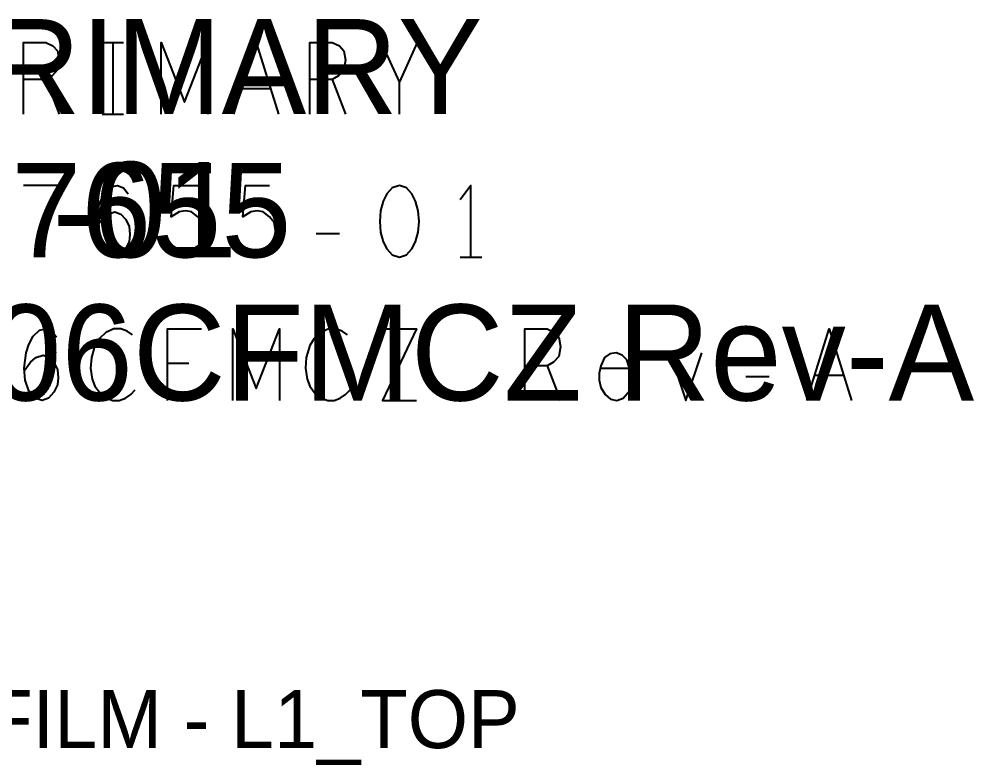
# Model space of a CAD drawing. Extents: x -0.15 to 4.85, y -1.33 to 3.4.
# Drawn here: x 2.214 to 3.547, y -1.331 to -0.29 of the extents above; entities that cross this region are included whole.
import ezdxf

# ---------------------------------------------------------------- set-up
doc = ezdxf.new("R2010")
doc.units = 0
doc.layers.get('0').update_dxf_attribs({"linetype": 'CONTINUOUS'})

msp = doc.modelspace()

# ---------------------------------------------------------------- linework, layer by layer
at = {"color": 0}
for points in [[(2.22028, -0.422056), (2.22028, -0.322067), (2.25153, -0.322067), (2.26151, -0.327057), (2.26775, -0.333731), (2.27031, -0.347022), (2.26775, -0.360369), (2.26026, -0.368724), (2.25153, -0.373715), (2.22028, -0.373715)], [(2.33025, -0.322067), (2.36025, -0.322067)], [(2.34528, -0.322067), (2.34528, -0.422056)], [(2.41278, -0.422056), (2.41278, -0.322067), (2.44526, -0.4054), (2.47776, -0.322067), (2.47776, -0.422056)], [(2.51401, -0.422056), (2.54526, -0.322067), (2.57651, -0.422056)], [(2.62029, -0.422056), (2.62029, -0.322067), (2.65154, -0.322067), (2.66153, -0.327057), (2.66776, -0.333731), (2.67026, -0.347022), (2.66776, -0.360369), (2.66028, -0.368724), (2.65154, -0.373715), (2.62029, -0.373715)], [(2.74529, -0.422056), (2.74529, -0.377025), (2.72028, -0.322067)], [(2.77031, -0.322067), (2.74529, -0.377025)], [(2.25153, -0.373715), (2.27031, -0.422056)], [(2.65154, -0.373715), (2.67026, -0.422056)], [(2.56528, -0.387061), (2.52529, -0.387061)], [(2.33025, -0.422056), (2.36025, -0.422056)], [(2.24279, -0.622033), (2.24529, -0.600386), (2.24903, -0.582049), (2.25403, -0.565393), (2.26026, -0.547056), (2.27031, -0.522044), (2.22028, -0.522044)], [(2.32151, -0.580367), (2.33025, -0.568703), (2.33779, -0.562029), (2.34778, -0.558719), (2.35651, -0.562029), (2.36275, -0.568703), (2.36779, -0.578739), (2.36904, -0.590404), (2.36779, -0.600386), (2.36275, -0.610369), (2.35526, -0.618724), (2.34653, -0.622033), (2.33654, -0.618724), (2.32775, -0.608742), (2.32276, -0.593712), (2.32151, -0.577057), (2.32401, -0.555356), (2.32775, -0.543692), (2.33406, -0.532026), (2.34278, -0.523726), (2.35151, -0.522044), (2.36025, -0.525354), (2.36654, -0.533708)], [(2.41776, -0.60706), (2.42525, -0.61536), (2.43404, -0.620406), (2.44526, -0.622033), (2.45656, -0.618724), (2.46529, -0.612051), (2.47153, -0.600386), (2.47278, -0.58704), (2.47028, -0.573693), (2.46404, -0.565393), (2.45525, -0.558719), (2.44651, -0.557038), (2.43778, -0.558719), (2.42656, -0.565393), (2.43029, -0.522044), (2.46404, -0.522044)], [(2.51775, -0.60706), (2.52529, -0.61536), (2.53403, -0.620406), (2.54526, -0.622033), (2.55654, -0.618724), (2.56528, -0.612051), (2.57151, -0.600386), (2.57276, -0.58704), (2.57026, -0.573693), (2.56403, -0.565393), (2.55529, -0.558719), (2.5465, -0.557038), (2.53778, -0.558719), (2.52654, -0.565393), (2.53028, -0.522044), (2.56403, -0.522044)], [(2.84528, -0.622033), (2.84528, -0.522044), (2.83025, -0.542064)], [(2.62903, -0.588722), (2.66153, -0.588722)], [(2.83025, -0.622033), (2.86025, -0.622033)], [(2.22153, -0.7804), (2.23026, -0.768735), (2.23775, -0.762061), (2.24779, -0.758699), (2.25653, -0.762061), (2.26276, -0.768735), (2.26775, -0.778718), (2.26906, -0.790382), (2.26775, -0.800365), (2.26276, -0.810401), (2.25528, -0.818703), (2.24654, -0.822067), (2.2365, -0.818703), (2.22776, -0.808719), (2.22278, -0.793692), (2.22153, -0.777036), (2.22403, -0.755389), (2.22776, -0.743724), (2.234, -0.73206), (2.24279, -0.723704), (2.25153, -0.722022), (2.26026, -0.725386), (2.2665, -0.733688)], [(2.37279, -0.730378), (2.36531, -0.725386), (2.35651, -0.722022), (2.34653, -0.722022), (2.33529, -0.727068), (2.32651, -0.735369), (2.32026, -0.745406), (2.31528, -0.762061), (2.31403, -0.777036), (2.31653, -0.792064), (2.32026, -0.802046), (2.32775, -0.812029), (2.33654, -0.818703), (2.34528, -0.822067), (2.35401, -0.822067), (2.36275, -0.818703), (2.37029, -0.813711), (2.37653, -0.807038)], [(2.4215, -0.822067), (2.4215, -0.722022), (2.46903, -0.722022)], [(2.51276, -0.822067), (2.51276, -0.722022), (2.54526, -0.805356), (2.57775, -0.722022), (2.57775, -0.822067)], [(2.67275, -0.730378), (2.66526, -0.725386), (2.65653, -0.722022), (2.64656, -0.722022), (2.63526, -0.727068), (2.62653, -0.735369), (2.62029, -0.745406), (2.61531, -0.762061), (2.614, -0.777036), (2.61654, -0.792064), (2.62029, -0.802046), (2.62778, -0.812029), (2.63651, -0.818703), (2.64531, -0.822067), (2.65404, -0.822067), (2.66278, -0.818703), (2.67026, -0.813711), (2.67656, -0.807038)], [(2.72153, -0.722022), (2.76906, -0.722022), (2.72153, -0.822067), (2.76906, -0.822067)], [(2.92026, -0.822067), (2.92026, -0.722022), (2.95151, -0.722022), (2.96154, -0.727068), (2.96778, -0.733688), (2.97028, -0.747033), (2.96778, -0.760379), (2.96029, -0.768735), (2.95151, -0.773726), (2.92026, -0.773726)], [(3.31403, -0.822067), (3.34528, -0.722022), (3.37653, -0.822067)], [(3.02654, -0.777036), (3.06653, -0.777036), (3.06278, -0.765371), (3.05654, -0.758699), (3.04775, -0.755389), (3.03901, -0.757071), (3.03153, -0.762061), (3.02654, -0.773726), (3.02404, -0.783708), (3.02404, -0.793692), (3.02654, -0.803728), (3.03278, -0.813711), (3.04026, -0.820385), (3.049, -0.822067), (3.05779, -0.818703), (3.06653, -0.808719)], [(3.12279, -0.755389), (3.14531, -0.822067), (3.16776, -0.755389)], [(2.45151, -0.770362), (2.4215, -0.770362)], [(2.95151, -0.773726), (2.97028, -0.822067)], [(3.22901, -0.7887), (3.26151, -0.7887)], [(3.36531, -0.787072), (3.32526, -0.787072)]]:
    msp.add_lwpolyline(points, dxfattribs=at)
msp.add_lwpolyline([(2.74529, -0.522044), (2.73525, -0.525354), (2.72776, -0.533708), (2.72278, -0.543692), (2.71903, -0.557038), (2.71778, -0.572067), (2.71903, -0.58704), (2.72278, -0.600386), (2.72776, -0.610369), (2.73525, -0.618724), (2.74529, -0.622033), (2.75528, -0.618724), (2.76276, -0.610369), (2.76775, -0.600386), (2.77156, -0.58704), (2.77279, -0.572067), (2.77156, -0.557038), (2.76775, -0.543692), (2.76276, -0.533708), (2.75528, -0.525354), (2.74529, -0.522044)], close=True, dxfattribs=at)

# ---------------------------------------------------------------- texts
for s, height, p in [('L1 PRIMARY', 0.1325, (1.80778, -0.422047)), ('08-      -01', 0.133, (1.70778, -0.622047)), ('057655', 0.1315, (2.00778, -0.622047)), ('EVAL-AD7606CFMCZ Rev-A', 0.134, (1.20778, -0.822047)), ('ART FILM - L1_TOP ', 0.0809999, (1.92036, -1.30738))]:
    msp.add_text(s, height=height, dxfattribs=at).set_placement(p)

doc.saveas('drawing.dxf')
